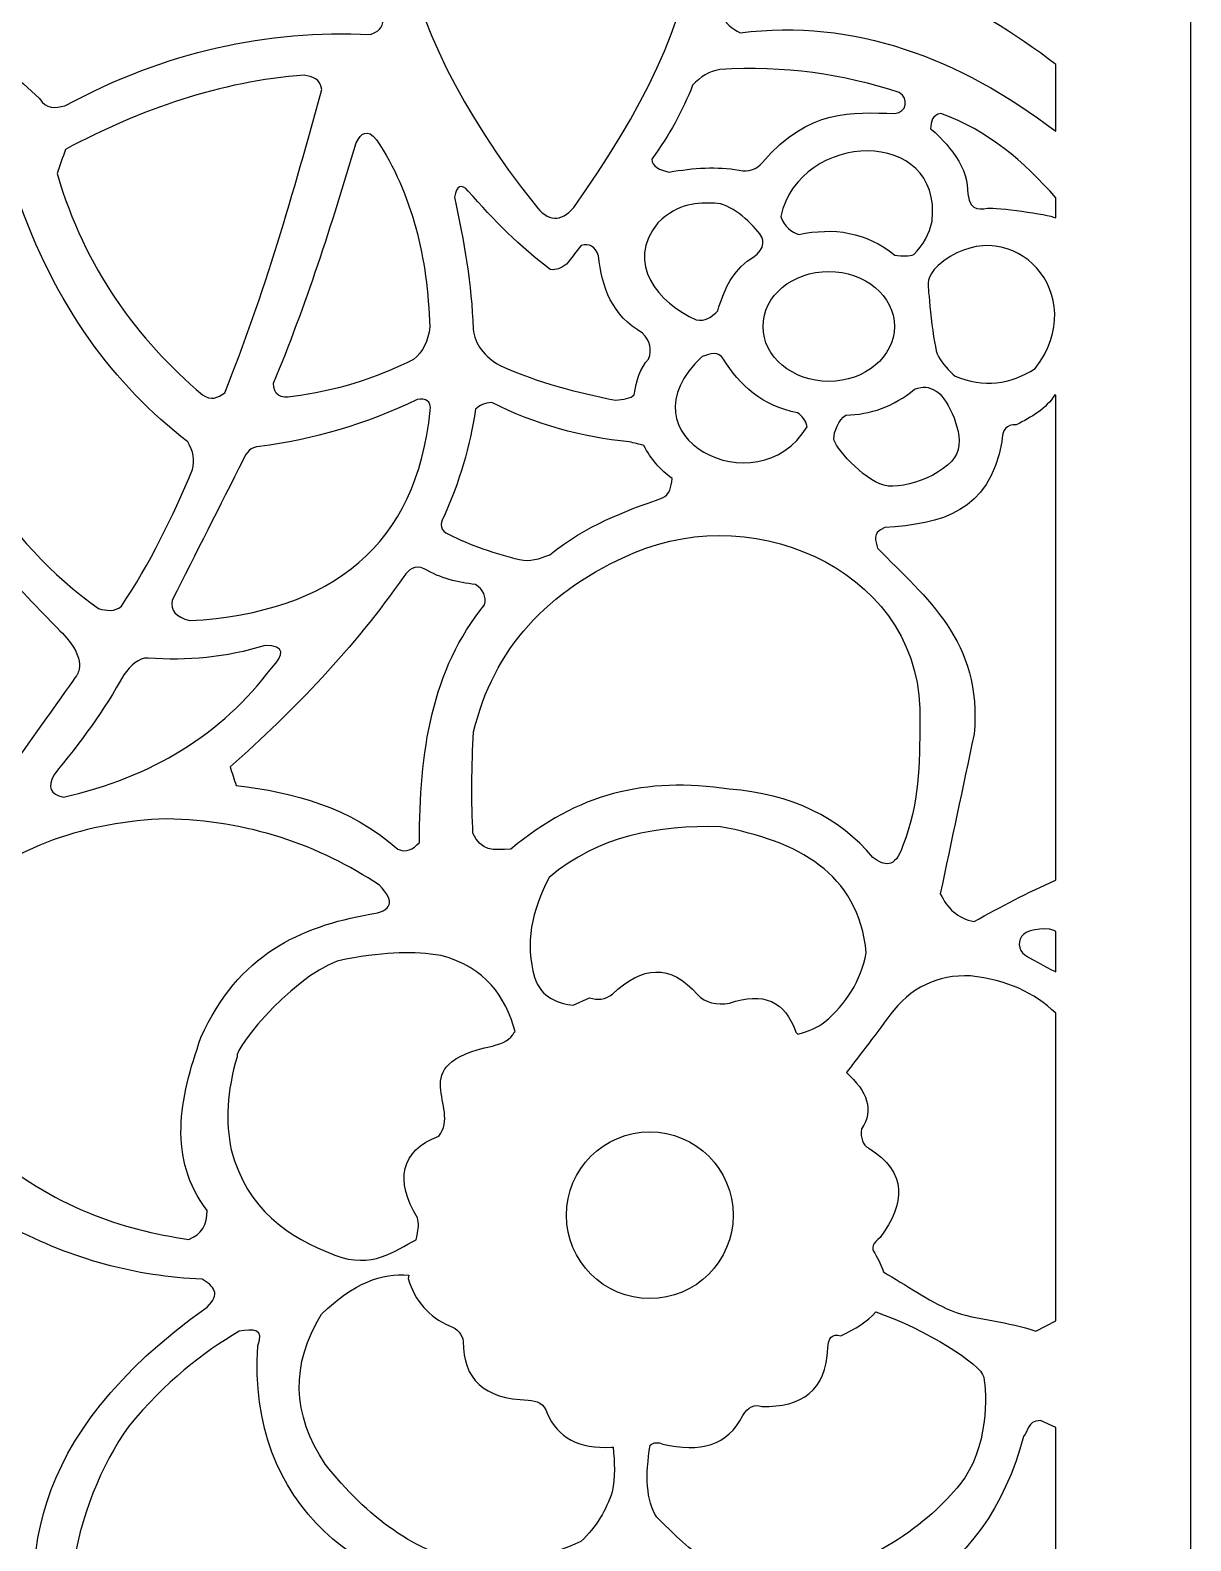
# Model space of a CAD drawing. Header units: centimetres. Extents: x -9.3 to 5, y 1.2 to 13.9.
# Drawn here: x -5.572 to -2.48, y 6.947 to 10.972 of the extents above; entities that cross this region are included whole.
import ezdxf

# ---------------------------------------------------------------- set-up
doc = ezdxf.new("R2010")
doc.units = ezdxf.units.CM
doc.header["$MEASUREMENT"] = 0
doc.layers.add('layer 1', color=7, linetype='Continuous')

msp = doc.modelspace()

# ---------------------------------------------------------------- linework, layer by layer
at = {"layer": 'layer 1', "color": 242}
for points, knots in [([(-9.31803, 13.9212), (-9.31803, 13.9212), (-2.47994, 13.9212), (-2.47994, 13.9212), (-2.47994, 13.9212), (-2.47994, 13.9212), (-2.47994, 1.18342), (-2.47994, 1.18342), (-2.47994, 1.18342), (-2.47994, 1.18342), (-9.31803, 1.18342), (-9.31803, 1.18342), (-9.31803, 1.18342), (-9.31803, 1.18342), (-9.31803, 13.9212), (-9.31803, 13.9212)], [0, 0, 0, 0, 0.2, 0.2, 0.2, 0.2, 0.4, 0.4, 0.4, 0.4, 0.6, 0.6, 0.6, 0.6, 1, 1, 1, 1]), ([(-4.43767, 11.826), (-4.42323, 11.8405), (-4.40719, 11.85286), (-4.37983, 11.85014), (-4.37983, 11.85014), (-4.34342, 11.83186), (-4.30596, 11.81525), (-4.26093, 11.8099), (-4.26093, 11.8099), (-4.25289, 11.79703), (-4.24486, 11.78416), (-4.23683, 11.77128), (-4.23683, 11.77128), (-4.2213, 11.60656), (-4.20577, 11.44184), (-4.19024, 11.27711), (-4.19024, 11.27711), (-4.16723, 11.24867), (-4.14205, 11.24813), (-4.11472, 11.2755), (-4.11472, 11.2755), (-4.12704, 11.45524), (-4.13936, 11.63498), (-4.15167, 11.81473), (-4.15167, 11.81473), (-4.16186, 11.84208), (-4.15704, 11.86301), (-4.13721, 11.87751), (-4.13721, 11.87751), (-4.10347, 11.89843), (-4.1142, 11.89145), (-4.08901, 11.92097), (-4.08901, 11.92097), (-4.07671, 11.92956), (-4.0644, 11.92955), (-4.05206, 11.92097), (-4.05206, 11.92097), (-3.64714, 11.45683), (-3.75987, 11.00747), (-4.12417, 10.49963), (-4.12417, 10.49963), (-4.15846, 10.45886), (-4.19275, 10.46102), (-4.22701, 10.50606), (-4.22701, 10.50606), (-4.62289, 11.00613), (-4.69309, 11.44613), (-4.43767, 11.826)], [0, 0, 0, 0, 0.0769231, 0.0769231, 0.0769231, 0.0769231, 0.1538462, 0.1538462, 0.1538462, 0.1538462, 0.2307692, 0.2307692, 0.2307692, 0.2307692, 0.3076923, 0.3076923, 0.3076923, 0.3076923, 0.3846154, 0.3846154, 0.3846154, 0.3846154, 0.4615385, 0.4615385, 0.4615385, 0.4615385, 0.5384615, 0.5384615, 0.5384615, 0.5384615, 0.6153846, 0.6153846, 0.6153846, 0.6153846, 0.6923077, 0.6923077, 0.6923077, 0.6923077, 0.7692308, 0.7692308, 0.7692308, 0.7692308, 0.8461538, 0.8461538, 0.8461538, 0.8461538, 1, 1, 1, 1]), ([(-4.73105, 11.58455), (-4.69786, 11.59422), (-4.67965, 11.58456), (-4.67642, 11.55557), (-4.67642, 11.55557), (-4.72784, 11.37203), (-4.71715, 11.18652), (-4.63143, 10.99863), (-4.63143, 10.99863), (-4.63251, 10.97931), (-4.6443, 10.96644), (-4.66678, 10.96), (-4.66678, 10.96), (-4.93985, 10.97363), (-5.21096, 10.91528), (-5.47978, 10.77006), (-5.47978, 10.77006), (-5.50548, 10.76358), (-5.53012, 10.7614), (-5.54726, 10.78937), (-5.54726, 10.78937), (-5.77161, 11.00565), (-6.048, 11.08517), (-6.34099, 11.12097), (-6.34099, 11.12097), (-6.36031, 11.12847), (-6.37639, 11.13919), (-6.36991, 11.17248), (-6.36991, 11.17248), (-6.32867, 11.2095), (-6.28743, 11.24652), (-6.24619, 11.28354), (-6.24619, 11.28354), (-6.22476, 11.29272), (-6.20438, 11.29814), (-6.19157, 11.2771), (-6.19157, 11.2771), (-6.10457, 11.18238), (-5.96863, 11.13368), (-5.75664, 11.14942), (-5.75664, 11.14942), (-5.53751, 11.1657), (-5.11173, 11.19201), (-4.73105, 11.58455)], [0, 0, 0, 0, 0.0833333, 0.0833333, 0.0833333, 0.0833333, 0.1666667, 0.1666667, 0.1666667, 0.1666667, 0.25, 0.25, 0.25, 0.25, 0.3333333, 0.3333333, 0.3333333, 0.3333333, 0.4166667, 0.4166667, 0.4166667, 0.4166667, 0.5, 0.5, 0.5, 0.5, 0.5833333, 0.5833333, 0.5833333, 0.5833333, 0.6666667, 0.6666667, 0.6666667, 0.6666667, 0.75, 0.75, 0.75, 0.75, 0.8333333, 0.8333333, 0.8333333, 0.8333333, 1, 1, 1, 1]), ([(-3.67061, 11.20306), (-3.65829, 11.22451), (-3.64384, 11.23524), (-3.62723, 11.23525), (-3.62723, 11.23525), (-3.31801, 11.1655), (-3.05428, 11.04843), (-2.83992, 10.87984), (-2.83992, 10.87984), (-2.83992, 10.87984), (-2.83992, 10.70255), (-2.83992, 10.70255), (-2.83992, 10.70255), (-3.09939, 10.89899), (-3.37646, 11.00245), (-3.68025, 10.96482), (-3.68025, 10.96482), (-3.70098, 10.97681), (-3.72513, 10.98532), (-3.72363, 11.01955), (-3.72363, 11.01955), (-3.69521, 11.07802), (-3.68183, 11.14027), (-3.67061, 11.20306)], [0, 0, 0, 0, 0.1428571, 0.1428571, 0.1428571, 0.1428571, 0.2857143, 0.2857143, 0.2857143, 0.2857143, 0.4285714, 0.4285714, 0.4285714, 0.4285714, 0.5714286, 0.5714286, 0.5714286, 0.5714286, 0.7142857, 0.7142857, 0.7142857, 0.7142857, 1, 1, 1, 1]), ([(-3.80718, 10.82478), (-3.78629, 10.84839), (-3.76219, 10.86233), (-3.73487, 10.86663), (-3.73487, 10.86663), (-3.56303, 10.87815), (-3.40518, 10.85399), (-3.25687, 10.80546), (-3.25687, 10.80546), (-3.23011, 10.78898), (-3.23733, 10.75249), (-3.26812, 10.74993), (-3.26812, 10.74993), (-3.38296, 10.75232), (-3.49724, 10.76388), (-3.6208, 10.61955), (-3.6208, 10.61955), (-3.63634, 10.60076), (-3.65724, 10.59378), (-3.68345, 10.59862), (-3.68345, 10.59862), (-3.74186, 10.60944), (-3.80499, 10.60448), (-3.86983, 10.59379), (-3.86983, 10.59379), (-3.8956, 10.5992), (-3.91559, 10.60799), (-3.91563, 10.6284), (-3.91563, 10.6284), (-3.86967, 10.69169), (-3.83381, 10.75723), (-3.80718, 10.82478)], [0, 0, 0, 0, 0.1111111, 0.1111111, 0.1111111, 0.1111111, 0.2222222, 0.2222222, 0.2222222, 0.2222222, 0.3333333, 0.3333333, 0.3333333, 0.3333333, 0.4444444, 0.4444444, 0.4444444, 0.4444444, 0.5555556, 0.5555556, 0.5555556, 0.5555556, 0.6666667, 0.6666667, 0.6666667, 0.6666667, 0.7777778, 0.7777778, 0.7777778, 0.7777778, 1, 1, 1, 1]), ([(-5.50067, 10.58977), (-5.49317, 10.61122), (-5.48567, 10.63269), (-5.47817, 10.65415), (-5.47817, 10.65415), (-5.27596, 10.76169), (-5.06556, 10.83472), (-4.84191, 10.85214), (-4.84191, 10.85214), (-4.82092, 10.84678), (-4.79884, 10.84292), (-4.79531, 10.81351), (-4.79531, 10.81351), (-4.87048, 10.53939), (-4.9487, 10.26663), (-5.054, 10.00545), (-5.054, 10.00545), (-5.07221, 9.99253), (-5.09096, 9.98339), (-5.11345, 10.00062), (-5.11345, 10.00062), (-5.28719, 10.1484), (-5.4255, 10.33472), (-5.50067, 10.58977)], [0, 0, 0, 0, 0.1428571, 0.1428571, 0.1428571, 0.1428571, 0.2857143, 0.2857143, 0.2857143, 0.2857143, 0.4285714, 0.4285714, 0.4285714, 0.4285714, 0.5714286, 0.5714286, 0.5714286, 0.5714286, 0.7142857, 0.7142857, 0.7142857, 0.7142857, 1, 1, 1, 1]), ([(-3.17332, 10.70888), (-3.17227, 10.72821), (-3.16856, 10.74567), (-3.146, 10.74993), (-3.146, 10.74993), (-3.02013, 10.70465), (-2.9246, 10.62172), (-2.83992, 10.52529), (-2.83992, 10.52529), (-2.83992, 10.52529), (-2.83992, 10.47167), (-2.83992, 10.47167), (-2.83992, 10.47167), (-2.86228, 10.48182), (-2.99665, 10.50015), (-3.02149, 10.49721), (-3.02149, 10.49721), (-3.0487, 10.49399), (-3.0731, 10.48878), (-3.07611, 10.55839), (-3.07611, 10.55839), (-3.07912, 10.628), (-3.16462, 10.70318), (-3.17332, 10.70888)], [0, 0, 0, 0, 0.1428571, 0.1428571, 0.1428571, 0.1428571, 0.2857143, 0.2857143, 0.2857143, 0.2857143, 0.4285714, 0.4285714, 0.4285714, 0.4285714, 0.5714286, 0.5714286, 0.5714286, 0.5714286, 0.7142857, 0.7142857, 0.7142857, 0.7142857, 1, 1, 1, 1]), ([(-4.92385, 10.0312), (-4.92385, 10.00009), (-4.90672, 9.9883), (-4.87243, 9.9958), (-4.87243, 9.9958), (-4.76325, 10.00982), (-4.656, 10.04133), (-4.55109, 10.09399), (-4.55109, 10.09399), (-4.52593, 10.11439), (-4.51147, 10.14336), (-4.50771, 10.18091), (-4.50771, 10.18091), (-4.51337, 10.36504), (-4.55348, 10.53438), (-4.6491, 10.6799), (-4.6491, 10.6799), (-4.67497, 10.71037), (-4.69076, 10.6972), (-4.70373, 10.67186), (-4.70373, 10.67186), (-4.7684, 10.45307), (-4.83776, 10.23708), (-4.92385, 10.0312)], [0, 0, 0, 0, 0.1428571, 0.1428571, 0.1428571, 0.1428571, 0.2857143, 0.2857143, 0.2857143, 0.2857143, 0.4285714, 0.4285714, 0.4285714, 0.4285714, 0.5714286, 0.5714286, 0.5714286, 0.5714286, 0.7142857, 0.7142857, 0.7142857, 0.7142857, 1, 1, 1, 1]), ([(-3.52439, 10.42719), (-3.54368, 10.43519), (-3.56188, 10.44589), (-3.57259, 10.47548), (-3.57259, 10.47548), (-3.52093, 10.7056), (-3.14026, 10.71473), (-3.1693, 10.4626), (-3.1693, 10.4626), (-3.1768, 10.42881), (-3.19287, 10.3993), (-3.21751, 10.37407), (-3.21751, 10.37407), (-3.23035, 10.36924), (-3.24749, 10.36871), (-3.26892, 10.37246), (-3.26892, 10.37246), (-3.345, 10.43403), (-3.43122, 10.44718), (-3.52439, 10.42719)], [0, 0, 0, 0, 0.1666667, 0.1666667, 0.1666667, 0.1666667, 0.3333333, 0.3333333, 0.3333333, 0.3333333, 0.5, 0.5, 0.5, 0.5, 0.6666667, 0.6666667, 0.6666667, 0.6666667, 1, 1, 1, 1]), ([(-5.67628, 10.54147), (-5.65286, 10.55248), (-5.63011, 10.55409), (-5.6088, 10.53503), (-5.6088, 10.53503), (-5.50679, 10.23753), (-5.34879, 10.02667), (-5.15249, 9.87507), (-5.15249, 9.87507), (-5.1375, 9.85041), (-5.13323, 9.82572), (-5.13963, 9.80103), (-5.13963, 9.80103), (-5.19379, 9.67254), (-5.25366, 9.54859), (-5.32923, 9.43724), (-5.32923, 9.43724), (-5.34691, 9.42165), (-5.36832, 9.42488), (-5.39029, 9.4308), (-5.39029, 9.4308), (-5.64123, 9.61057), (-5.80563, 9.88207), (-5.91087, 10.21633), (-5.91087, 10.21633), (-5.91394, 10.25673), (-5.90669, 10.28973), (-5.8948, 10.31934), (-5.8948, 10.31934), (-5.82878, 10.40709), (-5.75513, 10.47951), (-5.67628, 10.54147)], [0, 0, 0, 0, 0.1111111, 0.1111111, 0.1111111, 0.1111111, 0.2222222, 0.2222222, 0.2222222, 0.2222222, 0.3333333, 0.3333333, 0.3333333, 0.3333333, 0.4444444, 0.4444444, 0.4444444, 0.4444444, 0.5555556, 0.5555556, 0.5555556, 0.5555556, 0.6666667, 0.6666667, 0.6666667, 0.6666667, 0.7777778, 0.7777778, 0.7777778, 0.7777778, 1, 1, 1, 1]), ([(-4.44183, 10.52699), (-4.43595, 10.5581), (-4.42364, 10.56346), (-4.40488, 10.54309), (-4.40488, 10.54309), (-4.33749, 10.4661), (-4.26667, 10.3937), (-4.18637, 10.33383), (-4.18637, 10.33383), (-4.17191, 10.33222), (-4.15746, 10.33706), (-4.14299, 10.34832), (-4.14299, 10.34832), (-4.13014, 10.36495), (-4.11728, 10.38159), (-4.10442, 10.39822), (-4.10442, 10.39822), (-4.08248, 10.40414), (-4.06696, 10.39501), (-4.05783, 10.37085), (-4.05783, 10.37085), (-4.04949, 10.28587), (-4.02179, 10.21116), (-3.94054, 10.16481), (-3.94054, 10.16481), (-3.9202, 10.14388), (-3.91485, 10.12082), (-3.92447, 10.09559), (-3.92447, 10.09559), (-3.94699, 10.07121), (-3.9577, 10.03794), (-3.96302, 10.00062), (-3.96302, 10.00062), (-3.97157, 9.99043), (-3.99139, 9.98775), (-4.01283, 9.98614), (-4.01283, 9.98614), (-4.11513, 10.00586), (-4.21744, 10.03242), (-4.31973, 10.07789), (-4.31973, 10.07789), (-4.36312, 10.10203), (-4.38723, 10.13476), (-4.39202, 10.17607), (-4.39202, 10.17607), (-4.39589, 10.29306), (-4.41653, 10.41003), (-4.44183, 10.52699)], [0, 0, 0, 0, 0.0769231, 0.0769231, 0.0769231, 0.0769231, 0.1538462, 0.1538462, 0.1538462, 0.1538462, 0.2307692, 0.2307692, 0.2307692, 0.2307692, 0.3076923, 0.3076923, 0.3076923, 0.3076923, 0.3846154, 0.3846154, 0.3846154, 0.3846154, 0.4615385, 0.4615385, 0.4615385, 0.4615385, 0.5384615, 0.5384615, 0.5384615, 0.5384615, 0.6153846, 0.6153846, 0.6153846, 0.6153846, 0.6923077, 0.6923077, 0.6923077, 0.6923077, 0.7692308, 0.7692308, 0.7692308, 0.7692308, 0.8461538, 0.8461538, 0.8461538, 0.8461538, 1, 1, 1, 1]), ([(-3.89956, 10.45859), (-3.84494, 10.51292), (-3.79192, 10.51177), (-3.74933, 10.51089), (-3.74933, 10.51089), (-3.70674, 10.51002), (-3.65589, 10.46448), (-3.62803, 10.42881), (-3.62803, 10.42881), (-3.61262, 10.40735), (-3.61638, 10.38107), (-3.66176, 10.35636), (-3.66176, 10.35636), (-3.70724, 10.31883), (-3.72292, 10.27912), (-3.7405, 10.22437), (-3.7405, 10.22437), (-3.7567, 10.20601), (-3.7749, 10.19503), (-3.79754, 10.20022), (-3.79754, 10.20022), (-3.89877, 10.24419), (-3.98786, 10.3507), (-3.89956, 10.45859)], [0, 0, 0, 0, 0.1428571, 0.1428571, 0.1428571, 0.1428571, 0.2857143, 0.2857143, 0.2857143, 0.2857143, 0.4285714, 0.4285714, 0.4285714, 0.4285714, 0.5714286, 0.5714286, 0.5714286, 0.5714286, 0.7142857, 0.7142857, 0.7142857, 0.7142857, 1, 1, 1, 1]), ([(-3.17974, 10.28795), (-3.17974, 10.29761), (-3.18308, 10.32426), (-3.13797, 10.35716), (-3.13797, 10.35716), (-2.95451, 10.49101), (-2.74206, 10.26701), (-2.89455, 10.07065), (-2.89455, 10.07065), (-2.96124, 10.02613), (-3.03222, 10.01916), (-3.10745, 10.04973), (-3.10745, 10.04973), (-3.12494, 10.06439), (-3.14007, 10.08257), (-3.15323, 10.10365), (-3.15323, 10.10365), (-3.16639, 10.12473), (-3.17974, 10.28876), (-3.17974, 10.28795)], [0, 0, 0, 0, 0.1666667, 0.1666667, 0.1666667, 0.1666667, 0.3333333, 0.3333333, 0.3333333, 0.3333333, 0.5, 0.5, 0.5, 0.5, 0.6666667, 0.6666667, 0.6666667, 0.6666667, 1, 1, 1, 1]), ([(-3.44453, 10.03603), (-3.34782, 10.03603), (-3.26939, 10.10163), (-3.26939, 10.1825), (-3.26939, 10.1825), (-3.26939, 10.2634), (-3.34782, 10.329), (-3.44453, 10.329), (-3.44453, 10.329), (-3.54122, 10.329), (-3.61966, 10.2634), (-3.61966, 10.1825), (-3.61966, 10.1825), (-3.61966, 10.10163), (-3.54122, 10.03603), (-3.44453, 10.03603)], [0, 0, 0, 0, 0.2, 0.2, 0.2, 0.2, 0.4, 0.4, 0.4, 0.4, 0.6, 0.6, 0.6, 0.6, 1, 1, 1, 1]), ([(-3.78147, 10.10203), (-3.75951, 10.11123), (-3.73861, 10.1166), (-3.72523, 10.09559), (-3.72523, 10.09559), (-3.68106, 10.02609), (-3.62323, 9.97029), (-3.52761, 9.95234), (-3.52761, 9.95234), (-3.51477, 9.9443), (-3.5062, 9.93198), (-3.5019, 9.91532), (-3.5019, 9.91532), (-3.63469, 9.69557), (-4.01023, 9.89162), (-3.78147, 10.10203)], [0, 0, 0, 0, 0.2, 0.2, 0.2, 0.2, 0.4, 0.4, 0.4, 0.4, 0.6, 0.6, 0.6, 0.6, 1, 1, 1, 1]), ([(-3.39906, 9.9459), (-3.41868, 9.93392), (-3.43096, 9.9019), (-3.4312, 9.88312), (-3.4312, 9.88312), (-3.43143, 9.86435), (-3.35397, 9.77423), (-3.29784, 9.75918), (-3.29784, 9.75918), (-3.2417, 9.74414), (-3.11206, 9.79587), (-3.09941, 9.85495), (-3.09941, 9.85495), (-3.08676, 9.91403), (-3.13559, 9.99826), (-3.15806, 10.01029), (-3.15806, 10.01029), (-3.18052, 10.02231), (-3.191, 10.02396), (-3.2159, 10.01511), (-3.2159, 10.01511), (-3.27241, 9.96809), (-3.334, 9.94784), (-3.39906, 9.9459)], [0, 0, 0, 0, 0.1428571, 0.1428571, 0.1428571, 0.1428571, 0.2857143, 0.2857143, 0.2857143, 0.2857143, 0.4285714, 0.4285714, 0.4285714, 0.4285714, 0.5714286, 0.5714286, 0.5714286, 0.5714286, 0.7142857, 0.7142857, 0.7142857, 0.7142857, 1, 1, 1, 1]), ([(-6.04374, 9.56119), (-5.96275, 9.40491), (-5.81881, 9.16037), (-5.81881, 9.16037), (-5.81881, 9.16037), (-5.81881, 9.16037), (-5.73846, 9.01712), (-5.73846, 9.01712), (-5.73846, 9.01712), (-5.73846, 9.01712), (-5.68704, 8.92216), (-5.63081, 8.9978), (-5.63081, 8.9978), (-5.57458, 9.07345), (-5.44765, 9.25374), (-5.44765, 9.25374), (-5.44765, 9.25374), (-5.44765, 9.25374), (-5.41712, 9.29399), (-5.48621, 9.36481), (-5.48621, 9.36481), (-5.55529, 9.43563), (-5.74329, 9.62558), (-5.82041, 9.74308), (-5.82041, 9.74308), (-5.89753, 9.86058), (-5.93609, 9.91371), (-5.95216, 9.95556), (-5.95216, 9.95556), (-5.96822, 9.9974), (-5.9843, 10.01993), (-6.01162, 10.01672), (-6.01162, 10.01672), (-6.11725, 10.00431), (-6.0674, 9.60684), (-6.04374, 9.56119)], [0, 0, 0, 0, 0.1, 0.1, 0.1, 0.1, 0.2, 0.2, 0.2, 0.2, 0.3, 0.3, 0.3, 0.3, 0.4, 0.4, 0.4, 0.4, 0.5, 0.5, 0.5, 0.5, 0.6, 0.6, 0.6, 0.6, 0.7, 0.7, 0.7, 0.7, 0.8, 0.8, 0.8, 0.8, 1, 1, 1, 1]), ([(-5.00419, 9.8284), (-4.99618, 9.84613), (-4.98603, 9.86168), (-4.96081, 9.86219), (-4.96081, 9.86219), (-4.81896, 9.88116), (-4.67904, 9.92153), (-4.54145, 9.98775), (-4.54145, 9.98775), (-4.51802, 9.9917), (-4.50385, 9.98485), (-4.50611, 9.95878), (-4.50611, 9.95878), (-4.54359, 9.60207), (-4.7627, 9.42057), (-5.14719, 9.39861), (-5.14719, 9.39861), (-5.18414, 9.40827), (-5.19966, 9.42651), (-5.19378, 9.45333), (-5.19378, 9.45333), (-5.13057, 9.57836), (-5.06738, 9.70338), (-5.00419, 9.8284)], [0, 0, 0, 0, 0.1428571, 0.1428571, 0.1428571, 0.1428571, 0.2857143, 0.2857143, 0.2857143, 0.2857143, 0.4285714, 0.4285714, 0.4285714, 0.4285714, 0.5714286, 0.5714286, 0.5714286, 0.5714286, 0.7142857, 0.7142857, 0.7142857, 0.7142857, 1, 1, 1, 1]), ([(-3.31438, 9.59176), (-3.31827, 9.61117), (-3.33239, 9.63166), (-3.2951, 9.64649), (-3.2951, 9.64649), (-3.14461, 9.65655), (-3.01659, 9.68766), (-2.98339, 9.87507), (-2.98339, 9.87507), (-2.9834, 9.90725), (-2.97056, 9.92226), (-2.94483, 9.92014), (-2.94483, 9.92014), (-2.9041, 9.94049), (-2.86554, 9.96299), (-2.842, 10.00062), (-2.842, 10.00062), (-2.842, 10.00062), (-2.83992, 9.99944), (-2.83992, 9.99944), (-2.83992, 9.99944), (-2.83992, 9.99944), (-2.83992, 8.70814), (-2.83992, 8.70814), (-2.83992, 8.70814), (-2.83992, 8.70814), (-2.842, 8.70644), (-2.842, 8.70644), (-2.842, 8.70644), (-2.91378, 8.67424), (-2.98555, 8.63775), (-3.0573, 8.59699), (-3.0573, 8.59699), (-3.10177, 8.60479), (-3.12856, 8.63322), (-3.14728, 8.67103), (-3.14728, 8.67103), (-3.11729, 8.81269), (-3.0873, 8.95434), (-3.0573, 9.09599), (-3.0573, 9.09599), (-3.03432, 9.34452), (-3.18617, 9.4591), (-3.31438, 9.59176)], [0, 0, 0, 0, 0.0833333, 0.0833333, 0.0833333, 0.0833333, 0.1666667, 0.1666667, 0.1666667, 0.1666667, 0.25, 0.25, 0.25, 0.25, 0.3333333, 0.3333333, 0.3333333, 0.3333333, 0.4166667, 0.4166667, 0.4166667, 0.4166667, 0.5, 0.5, 0.5, 0.5, 0.5833333, 0.5833333, 0.5833333, 0.5833333, 0.6666667, 0.6666667, 0.6666667, 0.6666667, 0.75, 0.75, 0.75, 0.75, 0.8333333, 0.8333333, 0.8333333, 0.8333333, 1, 1, 1, 1]), ([(-4.3856, 9.96199), (-4.37542, 9.97217), (-4.36095, 9.97808), (-4.34221, 9.9797), (-4.34221, 9.9797), (-4.22454, 9.92049), (-4.10216, 9.88709), (-3.97588, 9.87507), (-3.97588, 9.87507), (-3.96304, 9.87186), (-3.95018, 9.86864), (-3.93732, 9.86542), (-3.93732, 9.86542), (-3.91857, 9.82948), (-3.8934, 9.79997), (-3.8618, 9.77688), (-3.8618, 9.77688), (-3.86392, 9.75487), (-3.86818, 9.73448), (-3.88751, 9.72537), (-3.88751, 9.72537), (-3.98916, 9.68984), (-4.09068, 9.65296), (-4.18797, 9.57406), (-4.18797, 9.57406), (-4.21477, 9.5633), (-4.24156, 9.55472), (-4.26831, 9.56119), (-4.26831, 9.56119), (-4.33555, 9.57768), (-4.39924, 9.59943), (-4.4579, 9.6288), (-4.4579, 9.6288), (-4.47877, 9.63847), (-4.48251, 9.65456), (-4.46914, 9.67708), (-4.46914, 9.67708), (-4.42923, 9.76804), (-4.39978, 9.86249), (-4.3856, 9.96199)], [0, 0, 0, 0, 0.0909091, 0.0909091, 0.0909091, 0.0909091, 0.1818182, 0.1818182, 0.1818182, 0.1818182, 0.2727273, 0.2727273, 0.2727273, 0.2727273, 0.3636364, 0.3636364, 0.3636364, 0.3636364, 0.4545455, 0.4545455, 0.4545455, 0.4545455, 0.5454545, 0.5454545, 0.5454545, 0.5454545, 0.6363636, 0.6363636, 0.6363636, 0.6363636, 0.7272727, 0.7272727, 0.7272727, 0.7272727, 0.8181818, 0.8181818, 0.8181818, 0.8181818, 1, 1, 1, 1]), ([(-4.3925, 8.832), (-4.37009, 8.78361), (-4.33954, 8.78687), (-4.29127, 8.79015), (-4.29127, 8.79015), (-4.11346, 8.93866), (-3.93353, 8.98289), (-3.70964, 8.94951), (-3.70964, 8.94951), (-3.54497, 8.93796), (-3.41481, 8.87359), (-3.32723, 8.76761), (-3.32723, 8.76761), (-3.29722, 8.74602), (-3.26829, 8.73522), (-3.2469, 8.79981), (-3.2469, 8.79981), (-3.20352, 8.90926), (-3.20204, 9.01871), (-3.2019, 9.12818), (-3.2019, 9.12818), (-3.18603, 9.52192), (-3.63396, 9.72224), (-3.9635, 9.57889), (-3.9635, 9.57889), (-4.19629, 9.48038), (-4.33806, 9.32108), (-4.39089, 9.10242), (-4.39089, 9.10242), (-4.39625, 9.01443), (-4.39679, 8.91033), (-4.3925, 8.832)], [0, 0, 0, 0, 0.1111111, 0.1111111, 0.1111111, 0.1111111, 0.2222222, 0.2222222, 0.2222222, 0.2222222, 0.3333333, 0.3333333, 0.3333333, 0.3333333, 0.4444444, 0.4444444, 0.4444444, 0.4444444, 0.5555556, 0.5555556, 0.5555556, 0.5555556, 0.6666667, 0.6666667, 0.6666667, 0.6666667, 0.7777778, 0.7777778, 0.7777778, 0.7777778, 1, 1, 1, 1]), ([(-5.02347, 8.95917), (-5.02882, 8.97579), (-5.03418, 8.99243), (-5.03954, 9.00907), (-5.03954, 9.00907), (-4.86812, 9.16086), (-4.70967, 9.32564), (-4.5768, 9.51611), (-4.5768, 9.51611), (-4.56383, 9.5353), (-4.54804, 9.5479), (-4.52217, 9.53704), (-4.52217, 9.53704), (-4.47907, 9.511), (-4.43302, 9.49974), (-4.3856, 9.49519), (-4.3856, 9.49519), (-4.36472, 9.48122), (-4.3567, 9.46297), (-4.3615, 9.44046), (-4.3615, 9.44046), (-4.50228, 9.26985), (-4.5358, 9.04716), (-4.53502, 8.80785), (-4.53502, 8.80785), (-4.55244, 8.78882), (-4.57119, 8.77916), (-4.59287, 8.79015), (-4.59287, 8.79015), (-4.72113, 8.90264), (-4.86949, 8.94125), (-5.02347, 8.95917)], [0, 0, 0, 0, 0.1111111, 0.1111111, 0.1111111, 0.1111111, 0.2222222, 0.2222222, 0.2222222, 0.2222222, 0.3333333, 0.3333333, 0.3333333, 0.3333333, 0.4444444, 0.4444444, 0.4444444, 0.4444444, 0.5555556, 0.5555556, 0.5555556, 0.5555556, 0.6666667, 0.6666667, 0.6666667, 0.6666667, 0.7777778, 0.7777778, 0.7777778, 0.7777778, 1, 1, 1, 1]), ([(-5.50951, 8.98734), (-5.43982, 9.07302), (-5.37355, 9.16022), (-5.32313, 9.25454), (-5.32313, 9.25454), (-5.30383, 9.27878), (-5.28384, 9.30041), (-5.25805, 9.29881), (-5.25805, 9.29881), (-5.15417, 9.29064), (-5.05027, 9.29999), (-4.94635, 9.33261), (-4.94635, 9.33261), (-4.89243, 9.33154), (-4.89477, 9.30845), (-4.92867, 9.27305), (-4.92867, 9.27305), (-5.06185, 9.09538), (-5.24784, 8.98171), (-5.4838, 8.92858), (-5.4838, 8.92858), (-5.5181, 8.93531), (-5.52666, 8.95491), (-5.50951, 8.98734)], [0, 0, 0, 0, 0.1428571, 0.1428571, 0.1428571, 0.1428571, 0.2857143, 0.2857143, 0.2857143, 0.2857143, 0.4285714, 0.4285714, 0.4285714, 0.4285714, 0.5714286, 0.5714286, 0.5714286, 0.5714286, 0.7142857, 0.7142857, 0.7142857, 0.7142857, 1, 1, 1, 1]), ([(-5.86266, 8.2654), (-5.86588, 8.28793), (-5.95904, 8.51007), (-5.78554, 8.65494), (-5.78554, 8.65494), (-5.61205, 8.79981), (-5.41817, 8.86312), (-5.21034, 8.87063), (-5.21034, 8.87063), (-4.9889, 8.86634), (-4.80306, 8.80087), (-4.64155, 8.69357), (-4.64155, 8.69357), (-4.5987, 8.65062), (-4.60727, 8.62486), (-4.66725, 8.6163), (-4.66725, 8.6163), (-4.85208, 8.58366), (-5.01814, 8.50965), (-5.11715, 8.28793), (-5.11715, 8.28793), (-5.17555, 8.12441), (-5.20589, 7.96533), (-5.10108, 7.82757), (-5.10108, 7.82757), (-5.10002, 7.78894), (-5.11609, 7.76319), (-5.14927, 7.75029), (-5.14927, 7.75029), (-5.33031, 7.77644), (-5.51136, 7.8368), (-5.69235, 7.99175), (-5.69235, 7.99175), (-5.74914, 8.05723), (-5.80591, 8.14846), (-5.86266, 8.2654)], [0, 0, 0, 0, 0.1, 0.1, 0.1, 0.1, 0.2, 0.2, 0.2, 0.2, 0.3, 0.3, 0.3, 0.3, 0.4, 0.4, 0.4, 0.4, 0.5, 0.5, 0.5, 0.5, 0.6, 0.6, 0.6, 0.6, 0.7, 0.7, 0.7, 0.7, 0.8, 0.8, 0.8, 0.8, 1, 1, 1, 1]), ([(-4.12543, 8.37426), (-4.16293, 8.37879), (-4.21106, 8.39163), (-4.22814, 8.4489), (-4.22814, 8.4489), (-4.25455, 8.53741), (-4.23599, 8.62593), (-4.18957, 8.71449), (-4.18957, 8.71449), (-4.05731, 8.8266), (-3.89984, 8.85355), (-3.73326, 8.84971), (-3.73326, 8.84971), (-3.52731, 8.81048), (-3.36603, 8.72862), (-3.34444, 8.51329), (-3.34444, 8.51329), (-3.35997, 8.43922), (-3.39693, 8.37805), (-3.4553, 8.32978), (-3.4553, 8.32978), (-3.47343, 8.31479), (-3.49952, 8.30428), (-3.52711, 8.29704), (-3.52711, 8.29704), (-3.52711, 8.29704), (-3.53242, 8.30242), (-3.53242, 8.30242), (-3.53242, 8.30242), (-3.56028, 8.38504), (-3.61919, 8.4108), (-3.70916, 8.37968), (-3.70916, 8.37968), (-3.74359, 8.3741), (-3.77277, 8.37987), (-3.79432, 8.40222), (-3.79432, 8.40222), (-3.86644, 8.4871), (-3.94234, 8.47771), (-4.02087, 8.40383), (-4.02087, 8.40383), (-4.0401, 8.38863), (-4.06057, 8.38683), (-4.08192, 8.39417), (-4.08192, 8.39417), (-4.08192, 8.39417), (-4.12543, 8.37426), (-4.12543, 8.37426)], [0, 0, 0, 0, 0.0769231, 0.0769231, 0.0769231, 0.0769231, 0.1538462, 0.1538462, 0.1538462, 0.1538462, 0.2307692, 0.2307692, 0.2307692, 0.2307692, 0.3076923, 0.3076923, 0.3076923, 0.3076923, 0.3846154, 0.3846154, 0.3846154, 0.3846154, 0.4615385, 0.4615385, 0.4615385, 0.4615385, 0.5384615, 0.5384615, 0.5384615, 0.5384615, 0.6153846, 0.6153846, 0.6153846, 0.6153846, 0.6923077, 0.6923077, 0.6923077, 0.6923077, 0.7692308, 0.7692308, 0.7692308, 0.7692308, 0.8461538, 0.8461538, 0.8461538, 0.8461538, 1, 1, 1, 1]), ([(-2.92602, 8.56272), (-2.9112, 8.57869), (-2.85201, 8.58207), (-2.83992, 8.57026), (-2.83992, 8.57026), (-2.83992, 8.57026), (-2.83992, 8.463), (-2.83992, 8.463), (-2.83992, 8.463), (-2.84901, 8.46745), (-2.89573, 8.49171), (-2.92225, 8.5081), (-2.92225, 8.5081), (-2.94086, 8.51962), (-2.94144, 8.54962), (-2.92602, 8.56272)], [0, 0, 0, 0, 0.2, 0.2, 0.2, 0.2, 0.4, 0.4, 0.4, 0.4, 0.6, 0.6, 0.6, 0.6, 1, 1, 1, 1]), ([(-5.02074, 8.23643), (-5.03271, 8.25847), (-4.84838, 8.47737), (-4.73153, 8.49718), (-4.73153, 8.49718), (-4.61468, 8.517), (-4.55293, 8.51771), (-4.47765, 8.50685), (-4.47765, 8.50685), (-4.35843, 8.47414), (-4.30637, 8.3973), (-4.27985, 8.30375), (-4.27985, 8.30375), (-4.27985, 8.30375), (-4.28276, 8.30242), (-4.28276, 8.30242), (-4.28276, 8.30242), (-4.29076, 8.28252), (-4.31334, 8.2724), (-4.34061, 8.2654), (-4.34061, 8.2654), (-4.58187, 8.21412), (-4.42066, 8.10385), (-4.48361, 8.02556), (-4.48361, 8.02556), (-4.58669, 7.98559), (-4.60036, 7.90751), (-4.54065, 7.80744), (-4.54065, 7.80744), (-4.53608, 7.7934), (-4.53742, 7.77783), (-4.54145, 7.76157), (-4.54145, 7.76157), (-4.54145, 7.76157), (-4.54397, 7.74932), (-4.54397, 7.74932), (-4.54397, 7.74932), (-4.60134, 7.71959), (-4.66051, 7.67017), (-4.76044, 7.70845), (-4.76044, 7.70845), (-4.88568, 7.75641), (-4.9931, 7.82885), (-5.0368, 7.98853), (-5.0368, 7.98853), (-5.05152, 8.06312), (-5.04884, 8.14468), (-5.02074, 8.23643)], [0, 0, 0, 0, 0.0769231, 0.0769231, 0.0769231, 0.0769231, 0.1538462, 0.1538462, 0.1538462, 0.1538462, 0.2307692, 0.2307692, 0.2307692, 0.2307692, 0.3076923, 0.3076923, 0.3076923, 0.3076923, 0.3846154, 0.3846154, 0.3846154, 0.3846154, 0.4615385, 0.4615385, 0.4615385, 0.4615385, 0.5384615, 0.5384615, 0.5384615, 0.5384615, 0.6153846, 0.6153846, 0.6153846, 0.6153846, 0.6923077, 0.6923077, 0.6923077, 0.6923077, 0.7692308, 0.7692308, 0.7692308, 0.7692308, 0.8461538, 0.8461538, 0.8461538, 0.8461538, 1, 1, 1, 1]), ([(-3.3976, 8.19491), (-3.37205, 8.22736), (-3.324, 8.29064), (-3.28177, 8.34749), (-3.28177, 8.34749), (-3.22716, 8.42099), (-3.1554, 8.45586), (-3.06647, 8.45212), (-3.06647, 8.45212), (-2.97033, 8.44201), (-2.89648, 8.40715), (-2.83992, 8.35294), (-2.83992, 8.35294), (-2.83992, 8.35294), (-2.83992, 7.53298), (-2.83992, 7.53298), (-2.83992, 7.53298), (-2.83992, 7.53298), (-2.89294, 7.50563), (-2.89294, 7.50563), (-2.89294, 7.50563), (-2.96487, 7.53246), (-3.04643, 7.53353), (-3.11835, 7.56036), (-3.11835, 7.56036), (-3.18109, 7.58795), (-3.23893, 7.62867), (-3.29886, 7.66376), (-3.29886, 7.66376), (-3.30363, 7.67906), (-3.31118, 7.69553), (-3.32194, 7.71327), (-3.32194, 7.71327), (-3.33212, 7.72723), (-3.3273, 7.74118), (-3.30749, 7.75513), (-3.30749, 7.75513), (-3.24002, 7.84624), (-3.23412, 7.92806), (-3.33801, 7.99335), (-3.33801, 7.99335), (-3.3541, 8.00195), (-3.36052, 8.01912), (-3.35728, 8.04487), (-3.35728, 8.04487), (-3.32288, 8.09474), (-3.3419, 8.14467), (-3.39746, 8.19457), (-3.39746, 8.19457), (-3.39746, 8.19457), (-3.3976, 8.19491), (-3.3976, 8.19491)], [0, 0, 0, 0, 0.0714286, 0.0714286, 0.0714286, 0.0714286, 0.1428571, 0.1428571, 0.1428571, 0.1428571, 0.2142857, 0.2142857, 0.2142857, 0.2142857, 0.2857143, 0.2857143, 0.2857143, 0.2857143, 0.3571429, 0.3571429, 0.3571429, 0.3571429, 0.4285714, 0.4285714, 0.4285714, 0.4285714, 0.5, 0.5, 0.5, 0.5, 0.5714286, 0.5714286, 0.5714286, 0.5714286, 0.6428571, 0.6428571, 0.6428571, 0.6428571, 0.7142857, 0.7142857, 0.7142857, 0.7142857, 0.7857143, 0.7857143, 0.7857143, 0.7857143, 0.8571429, 0.8571429, 0.8571429, 0.8571429, 1, 1, 1, 1]), ([(-3.92133, 7.59254), (-3.79867, 7.59254), (-3.69919, 7.69202), (-3.69919, 7.81467), (-3.69919, 7.81467), (-3.69919, 7.93734), (-3.79867, 8.03682), (-3.92133, 8.03682), (-3.92133, 8.03682), (-4.04398, 8.03682), (-4.14346, 7.93734), (-4.14346, 7.81467), (-4.14346, 7.81467), (-4.14346, 7.69202), (-4.04398, 7.59254), (-3.92133, 7.59254)], [0, 0, 0, 0, 0.2, 0.2, 0.2, 0.2, 0.4, 0.4, 0.4, 0.4, 0.6, 0.6, 0.6, 0.6, 1, 1, 1, 1]), ([(-6.64676, 6.92936), (-6.67944, 6.9441), (-6.67086, 6.96179), (-6.64354, 6.98087), (-6.64354, 6.98087), (-6.27145, 7.15841), (-5.93041, 7.38258), (-5.69556, 7.7664), (-5.69556, 7.7664), (-5.67323, 7.78091), (-5.65319, 7.80456), (-5.62166, 7.78249), (-5.62166, 7.78249), (-5.46099, 7.69771), (-5.29176, 7.65155), (-5.11393, 7.64406), (-5.11393, 7.64406), (-5.08385, 7.62585), (-5.06236, 7.60545), (-5.10108, 7.57002), (-5.10108, 7.57002), (-5.58898, 7.22136), (-5.60744, 6.87987), (-5.52847, 6.53983), (-5.52847, 6.53983), (-5.53648, 6.48927), (-5.56327, 6.49147), (-5.59273, 6.50119), (-5.59273, 6.50119), (-5.97098, 6.81633), (-6.31157, 6.89009), (-6.64676, 6.92936)], [0, 0, 0, 0, 0.1111111, 0.1111111, 0.1111111, 0.1111111, 0.2222222, 0.2222222, 0.2222222, 0.2222222, 0.3333333, 0.3333333, 0.3333333, 0.3333333, 0.4444444, 0.4444444, 0.4444444, 0.4444444, 0.5555556, 0.5555556, 0.5555556, 0.5555556, 0.6666667, 0.6666667, 0.6666667, 0.6666667, 0.7777778, 0.7777778, 0.7777778, 0.7777778, 1, 1, 1, 1]), ([(-4.56365, 7.65466), (-4.63473, 7.66094), (-4.71082, 7.6347), (-4.79579, 7.5507), (-4.79579, 7.5507), (-4.87827, 7.41765), (-4.87505, 7.28458), (-4.78615, 7.1515), (-4.78615, 7.1515), (-4.67449, 7.01014), (-4.5454, 6.9141), (-4.39089, 6.8843), (-4.39089, 6.8843), (-4.28647, 6.88189), (-4.19221, 6.90497), (-4.1049, 6.94547), (-4.1049, 6.94547), (-4.0626, 6.98464), (-4.03797, 7.02972), (-4.02134, 7.07746), (-4.02134, 7.07746), (-4.01374, 7.11721), (-4.01471, 7.15695), (-4.01911, 7.1967), (-4.01911, 7.1967), (-4.01911, 7.1967), (-4.02329, 7.19657), (-4.02329, 7.19657), (-4.02329, 7.19657), (-4.10951, 7.19149), (-4.16683, 7.22182), (-4.1952, 7.28752), (-4.1952, 7.28752), (-4.20243, 7.31233), (-4.22146, 7.32092), (-4.24581, 7.32212), (-4.24581, 7.32212), (-4.36322, 7.32513), (-4.41896, 7.37869), (-4.41853, 7.47826), (-4.41853, 7.47826), (-4.42095, 7.4976), (-4.43302, 7.51155), (-4.45469, 7.52012), (-4.45469, 7.52012), (-4.51042, 7.54317), (-4.54623, 7.58617), (-4.56555, 7.64568), (-4.56555, 7.64568), (-4.56555, 7.64568), (-4.56365, 7.65466), (-4.56365, 7.65466)], [0, 0, 0, 0, 0.0714286, 0.0714286, 0.0714286, 0.0714286, 0.1428571, 0.1428571, 0.1428571, 0.1428571, 0.2142857, 0.2142857, 0.2142857, 0.2142857, 0.2857143, 0.2857143, 0.2857143, 0.2857143, 0.3571429, 0.3571429, 0.3571429, 0.3571429, 0.4285714, 0.4285714, 0.4285714, 0.4285714, 0.5, 0.5, 0.5, 0.5, 0.5714286, 0.5714286, 0.5714286, 0.5714286, 0.6428571, 0.6428571, 0.6428571, 0.6428571, 0.7142857, 0.7142857, 0.7142857, 0.7142857, 0.7857143, 0.7857143, 0.7857143, 0.7857143, 0.8571429, 0.8571429, 0.8571429, 0.8571429, 1, 1, 1, 1]), ([(-3.92042, 7.20228), (-3.93353, 7.12177), (-3.93154, 7.05419), (-3.90245, 7.00985), (-3.90245, 7.00985), (-3.80042, 6.91168), (-3.75809, 6.84836), (-3.54895, 6.85532), (-3.54895, 6.85532), (-3.33982, 6.86229), (-3.17406, 7.00017), (-3.09585, 7.09677), (-3.09585, 7.09677), (-3.01765, 7.19337), (-3.02302, 7.34038), (-3.03159, 7.38329), (-3.03159, 7.38329), (-3.03856, 7.41816), (-3.18558, 7.51109), (-3.31916, 7.55682), (-3.31916, 7.55682), (-3.34074, 7.53177), (-3.37383, 7.5115), (-3.41272, 7.49356), (-3.41272, 7.49356), (-3.43495, 7.49972), (-3.44647, 7.48872), (-3.44727, 7.46056), (-3.44727, 7.46056), (-3.45129, 7.34722), (-3.51636, 7.30269), (-3.6232, 7.30523), (-3.6232, 7.30523), (-3.64224, 7.3122), (-3.65911, 7.30417), (-3.67382, 7.28108), (-3.67382, 7.28108), (-3.71293, 7.20086), (-3.78764, 7.18182), (-3.8867, 7.20462), (-3.8867, 7.20462), (-3.89881, 7.21057), (-3.91003, 7.20979), (-3.92042, 7.20228)], [0, 0, 0, 0, 0.0833333, 0.0833333, 0.0833333, 0.0833333, 0.1666667, 0.1666667, 0.1666667, 0.1666667, 0.25, 0.25, 0.25, 0.25, 0.3333333, 0.3333333, 0.3333333, 0.3333333, 0.4166667, 0.4166667, 0.4166667, 0.4166667, 0.5, 0.5, 0.5, 0.5, 0.5833333, 0.5833333, 0.5833333, 0.5833333, 0.6666667, 0.6666667, 0.6666667, 0.6666667, 0.75, 0.75, 0.75, 0.75, 0.8333333, 0.8333333, 0.8333333, 0.8333333, 1, 1, 1, 1]), ([(-5.01543, 7.50563), (-4.97788, 7.51215), (-4.9473, 7.5122), (-4.96562, 7.46699), (-4.96562, 7.46699), (-4.99355, 7.04172), (-4.68917, 6.80461), (-4.29723, 6.77645), (-4.29723, 6.77645), (-4.25123, 6.77989), (-4.21313, 6.7886), (-4.17994, 6.8006), (-4.17994, 6.8006), (-4.15147, 6.79636), (-4.12949, 6.78835), (-4.15262, 6.75391), (-4.15262, 6.75391), (-4.25586, 6.58531), (-4.39915, 6.4568), (-4.6009, 6.3869), (-4.6009, 6.3869), (-4.84454, 6.31923), (-5.07442, 6.34781), (-5.29662, 6.43036), (-5.29662, 6.43036), (-5.40427, 6.55004), (-5.47443, 6.68578), (-5.4621, 6.85693), (-5.4621, 6.85693), (-5.43853, 7.0163), (-5.38444, 7.14507), (-5.30947, 7.25291), (-5.30947, 7.25291), (-5.21144, 7.37097), (-5.11343, 7.44769), (-5.01543, 7.50563)], [0, 0, 0, 0, 0.1, 0.1, 0.1, 0.1, 0.2, 0.2, 0.2, 0.2, 0.3, 0.3, 0.3, 0.3, 0.4, 0.4, 0.4, 0.4, 0.5, 0.5, 0.5, 0.5, 0.6, 0.6, 0.6, 0.6, 0.7, 0.7, 0.7, 0.7, 0.8, 0.8, 0.8, 0.8, 1, 1, 1, 1]), ([(-3.86067, 6.7523), (-3.86496, 6.79413), (-3.84355, 6.80593), (-3.7964, 6.78771), (-3.7964, 6.78771), (-3.3376, 6.64563), (-3.02378, 6.8517), (-2.92555, 7.22555), (-2.92555, 7.22555), (-2.91056, 7.23949), (-2.91806, 7.26631), (-2.88056, 7.26739), (-2.88056, 7.26739), (-2.88056, 7.26739), (-2.83992, 7.2493), (-2.83992, 7.2493), (-2.83992, 7.2493), (-2.83992, 7.2493), (-2.83992, 6.21643), (-2.83992, 6.21643), (-2.83992, 6.21643), (-3.37941, 6.13474), (-3.68133, 6.36344), (-3.86067, 6.7523)], [0, 0, 0, 0, 0.1428571, 0.1428571, 0.1428571, 0.1428571, 0.2857143, 0.2857143, 0.2857143, 0.2857143, 0.4285714, 0.4285714, 0.4285714, 0.4285714, 0.5714286, 0.5714286, 0.5714286, 0.5714286, 0.7142857, 0.7142857, 0.7142857, 0.7142857, 1, 1, 1, 1])]:
    msp.add_open_spline(points, degree=3, knots=knots, dxfattribs=at)

doc.saveas('drawing.dxf')
